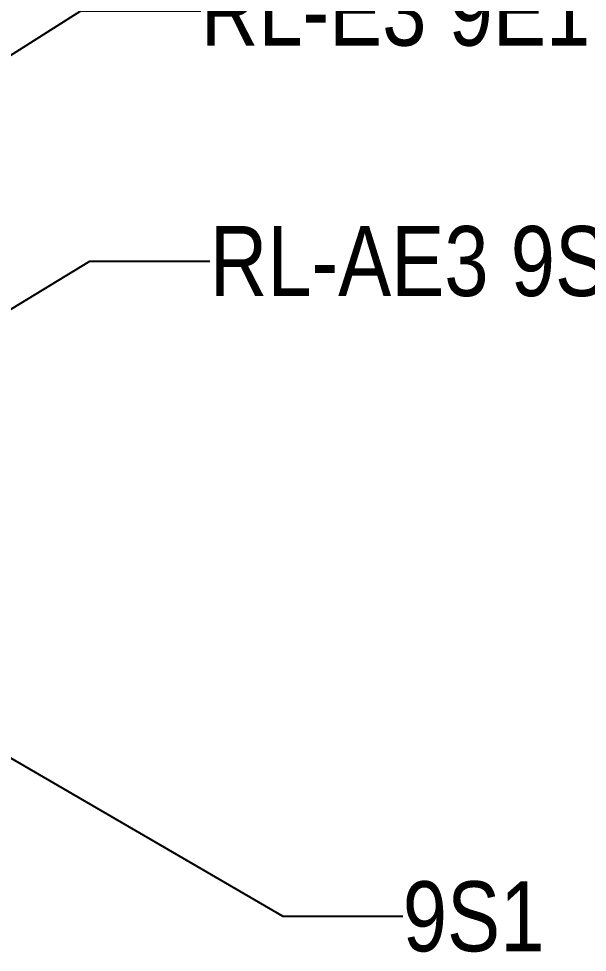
# Model space of a CAD drawing. Header units: millimetres. Extents: x 0 to 594, y 0 to 420.
# Drawn here: x 497.33 to 525.75, y 327.52 to 374.19 of the extents above; entities that cross this region are included whole.
import ezdxf

# ---------------------------------------------------------------- set-up
doc = ezdxf.new("R2010")
doc.units = ezdxf.units.MM
doc.header["$LTSCALE"] = 32.67
doc.layers.add('NOTE', color=7, linetype='CONTINUOUS')
doc.styles.get("Standard").update_dxf_attribs({"font": 'txt', "width": 0.85})
doc.styles.add('TEXTSTYLE_2', font='txt', dxfattribs={"width": 0.85})
doc.dimstyles.get("Standard").update_dxf_attribs({"dimtxt": 3.5, "dimasz": 3.5, "dimexe": 1.5, "dimexo": 1, "dimtad": 1, "dimtxsty": 'STANDARD', "dimcen": 0.09, "dimadec": 0, "dimazin": 0, "dimtol": 1, "dimtp": 0.01, "dimtm": 0.01, "dimtfac": 1, "dimtofl": 0, "dimtmove": 0, "dimatfit": 3, "dimfxl": 1, "dimtolj": 1, "dimarcsym": 0})

msp = doc.modelspace()

# ---------------------------------------------------------------- texts
at = {"layer": 'NOTE', "color": 2, "linetype": 'CONTINUOUS', "char_height": 3.5, "attachment_point": 1, "line_spacing_factor": 0.9, "style": 'TEXTSTYLE_2'}
for s, insert, width in [('RL-E3 9E1', (506.438, 376.336), 33.09687), ('RL-AE3 9S1', (506.888, 363.823), 37.55938), ('9S1', (516.529, 331.073), 10.04063)]:
    msp.add_mtext(s, dxfattribs=dict(at, insert=insert, width=width))

# ---------------------------------------------------------------- leaders
at = {"layer": 'NOTE', "color": 2, "linetype": 'CONTINUOUS'}
for points in [[(480.117, 361.716), (500.438, 374.586), (506.438, 374.586)], [(482.198, 350.705), (500.888, 362.073), (506.888, 362.073)], [(485.968, 343.618), (510.529, 329.323), (516.529, 329.323)]]:
    msp.add_leader(points, dimstyle='STANDARD', override={"dimtad": 0, "dimldrblk": 'DOT'}, dxfattribs=at)

doc.saveas('drawing.dxf')
